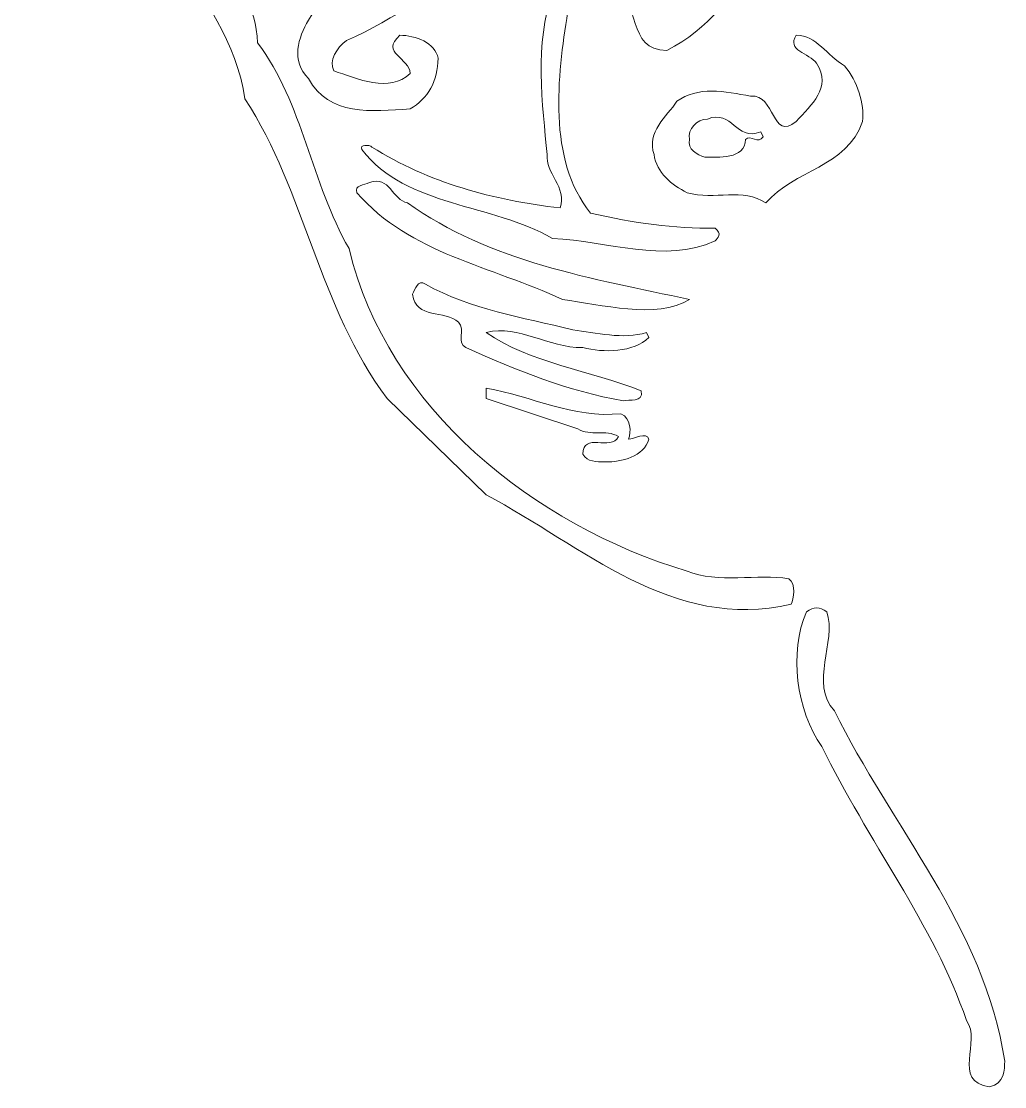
# Model space of a CAD drawing. Header units: centimetres. Extents: x -9.2 to 7, y -5.4 to 6.3.
# Drawn here: x -9.141 to -5.297, y -4.651 to -0.485 of the extents above; entities that cross this region are included whole.
import ezdxf

# ---------------------------------------------------------------- set-up
doc = ezdxf.new("R2010")
doc.units = ezdxf.units.CM
doc.header["$MEASUREMENT"] = 0
doc.layers.add('layer 1', color=7, linetype='Continuous')

msp = doc.modelspace()

# ---------------------------------------------------------------- linework, layer by layer
at = {"layer": 'layer 1', "color": 22, "lineweight": 9}
for points, knots in [([(-6.16135, 0.78102), (-6.12163, 0.71149), (-6.12163, 0.63205), (-6.07198, 0.56254), (-6.07198, 0.56254), (-5.99253, 0.57245), (-5.90315, 0.70158), (-5.83362, 0.62211), (-5.83362, 0.62211), (-5.84356, 0.58239), (-5.84356, 0.52282), (-5.87334, 0.50295), (-5.87334, 0.50295), (-5.90315, 0.59232), (-5.9826, 0.53273), (-6.03225, 0.50295), (-6.03225, 0.50295), (-6.16135, 0.45329), (-6.08191, 0.33415), (-6.13154, 0.23484), (-6.13154, 0.23484), (-6.21101, -0.07302), (-6.29045, -0.43054), (-6.61819, -0.59936), (-6.61819, -0.59936), (-6.77707, -0.59936), (-6.71748, -0.40076), (-6.82673, -0.3511), (-6.82673, -0.3511), (-6.89623, -0.34116), (-7.01542, -0.34116), (-7.00549, -0.45041), (-7.00549, -0.45041), (-7.04521, -0.69868), (-7.08493, -1.02641), (-6.91611, -1.23495), (-6.91611, -1.23495), (-6.74729, -1.27467), (-6.58838, -1.29455), (-6.42949, -1.29455), (-6.42949, -1.29455), (-6.39968, -1.31439), (-6.41955, -1.33427), (-6.42949, -1.3442), (-6.42949, -1.3442), (-6.6281, -1.43358), (-6.84658, -1.3442), (-7.06508, -1.33427), (-7.06508, -1.33427), (-7.30341, -1.19523), (-7.63114, -1.2151), (-7.8099, -0.98669), (-7.8099, -0.98669), (-7.81984, -0.96681), (-7.78012, -0.96681), (-7.77018, -0.97675), (-7.77018, -0.97675), (-7.5517, -1.11579), (-7.29347, -1.18529), (-7.03527, -1.2151), (-7.03527, -1.2151), (-7.00549, -1.13563), (-7.09487, -1.07607), (-7.08493, -1.00653), (-7.08493, -1.00653), (-7.1048, -0.81787), (-7.13459, -0.55964), (-7.06508, -0.38088), (-7.06508, -0.38088), (-7.1048, -0.30144), (-7.21403, -0.37097), (-7.30341, -0.3511), (-7.30341, -0.3511), (-7.52189, -0.33122), (-7.6808, -0.4802), (-7.86947, -0.55964), (-7.86947, -0.55964), (-7.90922, -0.58945), (-7.939, -0.63908), (-7.91913, -0.67883), (-7.91913, -0.67883), (-7.82975, -0.70861), (-7.70065, -0.76821), (-7.6212, -0.68874), (-7.6212, -0.68874), (-7.6212, -0.62917), (-7.74037, -0.6093), (-7.66093, -0.53979), (-7.66093, -0.53979), (-7.60136, -0.53979), (-7.52189, -0.56958), (-7.51198, -0.62917), (-7.51198, -0.62917), (-7.51198, -0.71855), (-7.5517, -0.78806), (-7.6212, -0.82778), (-7.6212, -0.82778), (-7.77018, -0.83771), (-7.939, -0.85759), (-8.01844, -0.70861), (-8.01844, -0.70861), (-8.08797, -0.63908), (-8.05816, -0.54973), (-8.01844, -0.4802), (-8.01844, -0.4802), (-7.86947, -0.23193), (-7.5517, -0.30144), (-7.33322, -0.24184), (-7.33322, -0.24184), (-7.28356, -0.25178), (-7.18425, -0.26172), (-7.14452, -0.23193), (-7.14452, -0.23193), (-7.24384, -0.11274), (-7.4226, -0.00352), (-7.32328, 0.17524), (-7.32328, 0.17524), (-7.21403, 0.2249), (-7.27363, 0.32422), (-7.22397, 0.40363), (-7.22397, 0.40363), (-7.22397, 0.40363), (-7.11471, 0.52282), (-7.11471, 0.52282), (-7.11471, 0.52282), (-7.1048, 0.63205), (-7.04521, 0.7413), (-6.98561, 0.84059), (-6.98561, 0.84059), (-6.92605, 0.8704), (-6.92605, 0.78102), (-6.87639, 0.77108), (-6.87639, 0.77108), (-6.79695, 0.78102), (-6.82673, 0.9399), (-6.72741, 0.88034), (-6.72741, 0.88034), (-6.72741, 0.86046), (-6.71748, 0.84059), (-6.69763, 0.84059), (-6.69763, 0.84059), (-6.66782, 0.85053), (-6.64797, 0.92006), (-6.59831, 0.89025), (-6.59831, 0.89025), (-6.59831, 0.89025), (-6.56853, 0.80087), (-6.56853, 0.80087), (-6.56853, 0.80087), (-6.46921, 0.84059), (-6.35996, 0.96972), (-6.2408, 0.89025), (-6.2408, 0.89025), (-6.2408, 0.89025), (-6.16135, 0.78102), (-6.16135, 0.78102)], [0, 0, 0, 0, 0.025641, 0.025641, 0.025641, 0.025641, 0.0512821, 0.0512821, 0.0512821, 0.0512821, 0.0769231, 0.0769231, 0.0769231, 0.0769231, 0.1025641, 0.1025641, 0.1025641, 0.1025641, 0.1282051, 0.1282051, 0.1282051, 0.1282051, 0.1538462, 0.1538462, 0.1538462, 0.1538462, 0.1794872, 0.1794872, 0.1794872, 0.1794872, 0.2051282, 0.2051282, 0.2051282, 0.2051282, 0.2307692, 0.2307692, 0.2307692, 0.2307692, 0.2564103, 0.2564103, 0.2564103, 0.2564103, 0.2820513, 0.2820513, 0.2820513, 0.2820513, 0.3076923, 0.3076923, 0.3076923, 0.3076923, 0.3333333, 0.3333333, 0.3333333, 0.3333333, 0.3589744, 0.3589744, 0.3589744, 0.3589744, 0.3846154, 0.3846154, 0.3846154, 0.3846154, 0.4102564, 0.4102564, 0.4102564, 0.4102564, 0.4358974, 0.4358974, 0.4358974, 0.4358974, 0.4615385, 0.4615385, 0.4615385, 0.4615385, 0.4871795, 0.4871795, 0.4871795, 0.4871795, 0.5128205, 0.5128205, 0.5128205, 0.5128205, 0.5384615, 0.5384615, 0.5384615, 0.5384615, 0.5641026, 0.5641026, 0.5641026, 0.5641026, 0.5897436, 0.5897436, 0.5897436, 0.5897436, 0.6153846, 0.6153846, 0.6153846, 0.6153846, 0.6410256, 0.6410256, 0.6410256, 0.6410256, 0.6666667, 0.6666667, 0.6666667, 0.6666667, 0.6923077, 0.6923077, 0.6923077, 0.6923077, 0.7179487, 0.7179487, 0.7179487, 0.7179487, 0.7435897, 0.7435897, 0.7435897, 0.7435897, 0.7692308, 0.7692308, 0.7692308, 0.7692308, 0.7948718, 0.7948718, 0.7948718, 0.7948718, 0.8205128, 0.8205128, 0.8205128, 0.8205128, 0.8461538, 0.8461538, 0.8461538, 0.8461538, 0.8717949, 0.8717949, 0.8717949, 0.8717949, 0.8974359, 0.8974359, 0.8974359, 0.8974359, 0.9230769, 0.9230769, 0.9230769, 0.9230769, 0.9487179, 0.9487179, 0.9487179, 0.9487179, 0.974359, 0.974359, 0.974359, 0.974359, 1, 1, 1, 1]), ([(-8.67391, 0.11567), (-8.52493, -0.12268), (-8.22698, -0.28156), (-8.21707, -0.56958), (-8.21707, -0.56958), (-8.03832, -0.80793), (-8.0085, -1.11579), (-7.85956, -1.37399), (-7.85956, -1.37399), (-7.71058, -1.99964), (-7.13459, -2.45648), (-6.53872, -2.63523), (-6.53872, -2.63523), (-6.41955, -2.68489), (-6.26067, -2.64517), (-6.14148, -2.66502), (-6.14148, -2.66502), (-6.1117, -2.68489), (-6.12163, -2.74446), (-6.13154, -2.76433), (-6.13154, -2.76433), (-6.59831, -2.87356), (-6.94589, -2.53592), (-7.32328, -2.33728), (-7.32328, -2.33728), (-7.32328, -2.33728), (-7.71058, -1.95992), (-7.71058, -1.95992), (-7.71058, -1.95992), (-7.97872, -1.60241), (-8.02838, -1.15551), (-8.26673, -0.78806), (-8.26673, -0.78806), (-8.29652, -0.56958), (-8.43555, -0.39082), (-8.53487, -0.21206), (-8.53487, -0.21206), (-8.70369, -0.0333), (-8.84273, 0.21496), (-9.1208, 0.19512), (-9.1208, 0.19512), (-9.14065, 0.23484), (-9.1208, 0.27456), (-9.08105, 0.29443), (-9.08105, 0.29443), (-8.92217, 0.28449), (-8.80301, 0.18518), (-8.67391, 0.11567)], [0, 0, 0, 0, 0.0833333, 0.0833333, 0.0833333, 0.0833333, 0.1666667, 0.1666667, 0.1666667, 0.1666667, 0.25, 0.25, 0.25, 0.25, 0.3333333, 0.3333333, 0.3333333, 0.3333333, 0.4166667, 0.4166667, 0.4166667, 0.4166667, 0.5, 0.5, 0.5, 0.5, 0.5833333, 0.5833333, 0.5833333, 0.5833333, 0.6666667, 0.6666667, 0.6666667, 0.6666667, 0.75, 0.75, 0.75, 0.75, 0.8333333, 0.8333333, 0.8333333, 0.8333333, 0.9166667, 0.9166667, 0.9166667, 0.9166667, 1, 1, 1, 1]), ([(-5.923, -0.65896), (-5.87334, -0.71855), (-5.84356, -0.80793), (-5.8535, -0.87743), (-5.8535, -0.87743), (-5.91306, -1.05619), (-6.12163, -1.06613), (-6.23086, -1.19523), (-6.23086, -1.19523), (-6.32024, -1.13563), (-6.42949, -1.18529), (-6.53872, -1.15551), (-6.53872, -1.15551), (-6.59831, -1.12573), (-6.65791, -1.07607), (-6.66782, -1.00653), (-6.66782, -1.00653), (-6.69763, -0.91716), (-6.61819, -0.85759), (-6.57844, -0.79799), (-6.57844, -0.79799), (-6.499, -0.7384), (-6.38977, -0.75827), (-6.29045, -0.77812), (-6.29045, -0.77812), (-6.19114, -0.76821), (-6.21101, -0.95688), (-6.1117, -0.87743), (-6.1117, -0.87743), (-6.0521, -0.80793), (-5.97266, -0.74833), (-6.03225, -0.64902), (-6.03225, -0.64902), (-6.06204, -0.6093), (-6.15142, -0.59936), (-6.1117, -0.53979), (-6.1117, -0.53979), (-6.03225, -0.53979), (-5.99253, -0.61923), (-5.923, -0.65896)], [0, 0, 0, 0, 0.1, 0.1, 0.1, 0.1, 0.2, 0.2, 0.2, 0.2, 0.3, 0.3, 0.3, 0.3, 0.4, 0.4, 0.4, 0.4, 0.5, 0.5, 0.5, 0.5, 0.6, 0.6, 0.6, 0.6, 0.7, 0.7, 0.7, 0.7, 0.8, 0.8, 0.8, 0.8, 0.9, 0.9, 0.9, 0.9, 1, 1, 1, 1]), ([(-6.2408, -0.93703), (-6.26067, -0.96681), (-6.29045, -0.92709), (-6.3103, -0.94697), (-6.3103, -0.94697), (-6.3103, -1.02641), (-6.41955, -1.01647), (-6.46921, -1.01647), (-6.46921, -1.01647), (-6.499, -1.00653), (-6.53872, -0.98669), (-6.52881, -0.94697), (-6.52881, -0.94697), (-6.53872, -0.90725), (-6.499, -0.8675), (-6.45928, -0.8675), (-6.45928, -0.8675), (-6.35996, -0.82778), (-6.35005, -0.95688), (-6.25073, -0.91716), (-6.25073, -0.91716), (-6.25073, -0.91716), (-6.2408, -0.93703), (-6.2408, -0.93703)], [0, 0, 0, 0, 0.1666667, 0.1666667, 0.1666667, 0.1666667, 0.3333333, 0.3333333, 0.3333333, 0.3333333, 0.5, 0.5, 0.5, 0.5, 0.6666667, 0.6666667, 0.6666667, 0.6666667, 0.8333333, 0.8333333, 0.8333333, 0.8333333, 1, 1, 1, 1]), ([(-7.63114, -1.19523), (-7.31335, -1.42365), (-6.90617, -1.49315), (-6.52881, -1.57262), (-6.52881, -1.57262), (-6.65791, -1.65206), (-6.87639, -1.59247), (-7.02533, -1.57262), (-7.02533, -1.57262), (-7.30341, -1.44352), (-7.6212, -1.39386), (-7.82975, -1.15551), (-7.82975, -1.15551), (-7.83968, -1.12573), (-7.79996, -1.12573), (-7.78012, -1.11579), (-7.78012, -1.11579), (-7.70065, -1.08598), (-7.69074, -1.18529), (-7.63114, -1.19523)], [0, 0, 0, 0, 0.2, 0.2, 0.2, 0.2, 0.4, 0.4, 0.4, 0.4, 0.6, 0.6, 0.6, 0.6, 0.8, 0.8, 0.8, 0.8, 1, 1, 1, 1]), ([(-6.98561, -1.69178), (-6.89623, -1.70172), (-6.78701, -1.73151), (-6.69763, -1.70172), (-6.69763, -1.70172), (-6.69763, -1.70172), (-6.68769, -1.72157), (-6.68769, -1.72157), (-6.68769, -1.72157), (-6.74729, -1.78116), (-6.86645, -1.78116), (-6.94589, -1.76129), (-6.94589, -1.76129), (-7.08493, -1.76129), (-7.19418, -1.67191), (-7.32328, -1.70172), (-7.32328, -1.70172), (-7.15446, -1.82088), (-6.91611, -1.85067), (-6.71748, -1.93014), (-6.71748, -1.93014), (-6.70757, -1.97977), (-6.76713, -1.95992), (-6.78701, -1.96986), (-6.78701, -1.96986), (-7.00549, -1.93014), (-7.20409, -1.85067), (-7.40273, -1.76129), (-7.40273, -1.76129), (-7.44245, -1.74144), (-7.40273, -1.69178), (-7.43251, -1.662), (-7.43251, -1.662), (-7.48217, -1.61234), (-7.60136, -1.65206), (-7.61127, -1.55275), (-7.61127, -1.55275), (-7.60136, -1.53287), (-7.59142, -1.49315), (-7.56161, -1.51303), (-7.56161, -1.51303), (-7.38285, -1.61234), (-7.18425, -1.64213), (-6.98561, -1.69178)], [0, 0, 0, 0, 0.0909091, 0.0909091, 0.0909091, 0.0909091, 0.1818182, 0.1818182, 0.1818182, 0.1818182, 0.2727273, 0.2727273, 0.2727273, 0.2727273, 0.3636364, 0.3636364, 0.3636364, 0.3636364, 0.4545455, 0.4545455, 0.4545455, 0.4545455, 0.5454545, 0.5454545, 0.5454545, 0.5454545, 0.6363636, 0.6363636, 0.6363636, 0.6363636, 0.7272727, 0.7272727, 0.7272727, 0.7272727, 0.8181818, 0.8181818, 0.8181818, 0.8181818, 0.9090909, 0.9090909, 0.9090909, 0.9090909, 1, 1, 1, 1]), ([(-6.79695, -2.01952), (-6.7572, -2.03936), (-6.7572, -2.08902), (-6.76713, -2.11881), (-6.76713, -2.11881), (-6.74729, -2.11881), (-6.69763, -2.08902), (-6.68769, -2.11881), (-6.68769, -2.11881), (-6.70757, -2.18834), (-6.79695, -2.20818), (-6.85651, -2.20818), (-6.85651, -2.20818), (-6.89623, -2.20818), (-6.92605, -2.20818), (-6.94589, -2.1784), (-6.94589, -2.1784), (-6.94589, -2.08902), (-6.83667, -2.16846), (-6.80685, -2.1089), (-6.80685, -2.1089), (-6.85651, -2.07908), (-6.91611, -2.1089), (-6.96577, -2.07908), (-6.96577, -2.07908), (-6.96577, -2.07908), (-7.32328, -1.95992), (-7.32328, -1.95992), (-7.32328, -1.95992), (-7.32328, -1.95992), (-7.32328, -1.9202), (-7.32328, -1.9202), (-7.32328, -1.9202), (-7.14452, -1.94998), (-6.98561, -2.03936), (-6.79695, -2.01952)], [0, 0, 0, 0, 0.1111111, 0.1111111, 0.1111111, 0.1111111, 0.2222222, 0.2222222, 0.2222222, 0.2222222, 0.3333333, 0.3333333, 0.3333333, 0.3333333, 0.4444444, 0.4444444, 0.4444444, 0.4444444, 0.5555556, 0.5555556, 0.5555556, 0.5555556, 0.6666667, 0.6666667, 0.6666667, 0.6666667, 0.7777778, 0.7777778, 0.7777778, 0.7777778, 0.8888889, 0.8888889, 0.8888889, 0.8888889, 1, 1, 1, 1]), ([(-5.96272, -3.18145), (-5.74424, -3.62834), (-5.37679, -4.02558), (-5.29735, -4.55192), (-5.29735, -4.55192), (-5.29735, -4.5817), (-5.29735, -4.6413), (-5.35694, -4.65123), (-5.35694, -4.65123), (-5.50589, -4.63136), (-5.38673, -4.47248), (-5.44632, -4.39303), (-5.44632, -4.39303), (-5.57542, -4.01564), (-5.83362, -3.68791), (-6.01238, -3.32046), (-6.01238, -3.32046), (-6.1117, -3.18145), (-6.14148, -2.95303), (-6.07198, -2.79412), (-6.07198, -2.79412), (-6.04216, -2.77427), (-6.02232, -2.77427), (-5.99253, -2.79412), (-5.99253, -2.79412), (-5.95278, -2.91331), (-6.06204, -3.07219), (-5.96272, -3.18145)], [0, 0, 0, 0, 0.1428571, 0.1428571, 0.1428571, 0.1428571, 0.2857143, 0.2857143, 0.2857143, 0.2857143, 0.4285714, 0.4285714, 0.4285714, 0.4285714, 0.5714286, 0.5714286, 0.5714286, 0.5714286, 0.7142857, 0.7142857, 0.7142857, 0.7142857, 0.8571429, 0.8571429, 0.8571429, 0.8571429, 1, 1, 1, 1])]:
    msp.add_open_spline(points, degree=3, knots=knots, dxfattribs=at)

doc.saveas('drawing.dxf')
